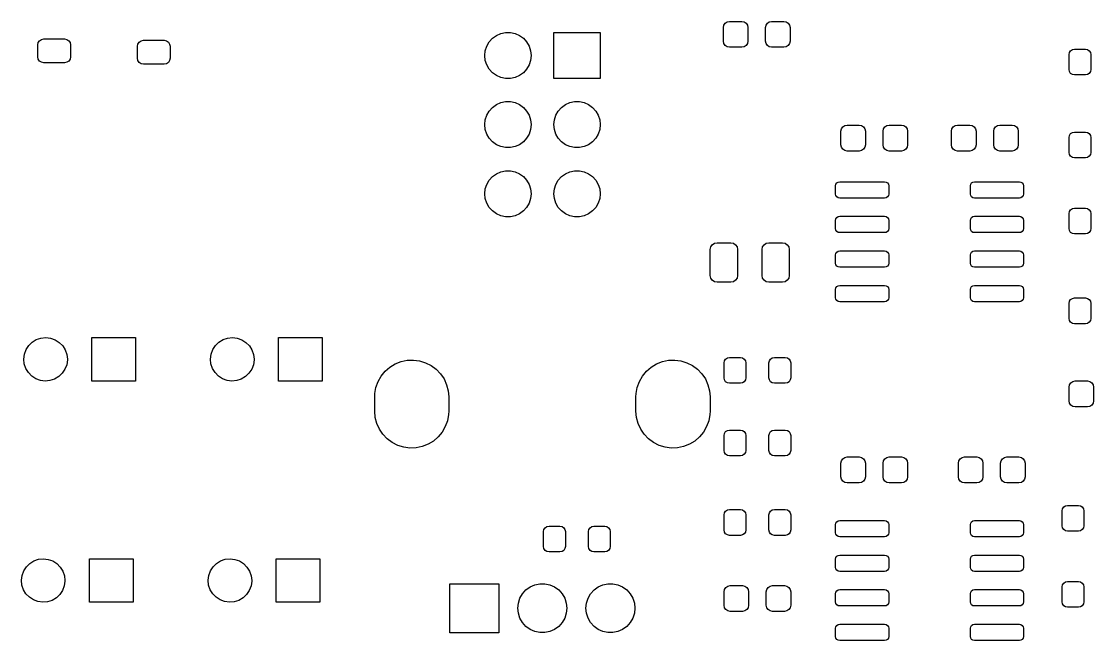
# Model space of a CAD drawing. Extents: x 109 to 191, y -153 to -46.
# Drawn here: x 110.4 to 149.79, y -130.73 to -107.98 of the extents above; entities that cross this region are included whole.
import ezdxf

# ---------------------------------------------------------------- set-up
doc = ezdxf.new("R2010")
doc.units = 0
doc.layers.add('BLACK', color=7, linetype='CONTINUOUS')

msp = doc.modelspace()

# ---------------------------------------------------------------- linework, layer by layer
at = {"layer": 'BLACK', "linetype": 'CONTINUOUS'}
for p, q in [((136.189, -108.208), (136.206, -108.122)), ((136.189, -108.708), (136.189, -108.208)), ((136.206, -108.122), (136.255, -108.049)), ((136.255, -108.049), (136.328, -108)), ((136.328, -108), (136.414, -107.983)), ((136.414, -107.983), (136.864, -107.983)), ((136.864, -107.983), (136.95, -108)), ((136.95, -108), (137.023, -108.049)), ((137.023, -108.049), (137.072, -108.122)), ((137.072, -108.122), (137.089, -108.208)), ((137.089, -108.208), (137.089, -108.708)), ((137.739, -108.208), (137.756, -108.122)), ((137.739, -108.708), (137.739, -108.208)), ((137.756, -108.122), (137.805, -108.049)), ((137.805, -108.049), (137.878, -108)), ((137.878, -108), (137.964, -107.983)), ((137.964, -107.983), (138.414, -107.983)), ((138.414, -107.983), (138.5, -108)), ((138.5, -108), (138.573, -108.049)), ((138.573, -108.049), (138.622, -108.122)), ((138.622, -108.122), (138.639, -108.208)), ((138.639, -108.208), (138.639, -108.708)), ((111.024, -108.761), (111.072, -108.69)), ((111.072, -108.69), (111.143, -108.642)), ((111.143, -108.642), (111.226, -108.626)), ((111.226, -108.626), (111.989, -108.626)), ((111.989, -108.626), (112.073, -108.642)), ((112.073, -108.642), (112.144, -108.69)), ((112.144, -108.69), (112.191, -108.761)), ((114.729, -108.741), (114.8, -108.693)), ((114.8, -108.693), (114.884, -108.677)), ((114.884, -108.677), (115.646, -108.677)), ((115.646, -108.677), (115.73, -108.693)), ((115.73, -108.693), (115.801, -108.741)), ((127.587, -108.735), (127.706, -108.603)), ((127.706, -108.603), (127.85, -108.499)), ((127.85, -108.499), (128.012, -108.427)), ((128.012, -108.427), (128.186, -108.39)), ((128.186, -108.39), (128.364, -108.39)), ((128.364, -108.39), (128.538, -108.427)), ((128.538, -108.427), (128.7, -108.499)), ((128.7, -108.499), (128.844, -108.603)), ((128.844, -108.603), (128.963, -108.735)), ((129.965, -110.085), (129.965, -108.385)), ((129.965, -108.385), (131.665, -108.385)), ((131.665, -108.385), (131.665, -110.085)), ((111.008, -108.845), (111.024, -108.761)), ((111.008, -109.282), (111.008, -108.845)), ((112.191, -108.761), (112.208, -108.845)), ((112.208, -108.845), (112.208, -109.282)), ((114.665, -108.895), (114.682, -108.812)), ((114.665, -109.333), (114.665, -108.895)), ((114.682, -108.812), (114.729, -108.741)), ((115.801, -108.741), (115.849, -108.812)), ((115.849, -108.812), (115.865, -108.895)), ((115.865, -108.895), (115.865, -109.333)), ((127.425, -109.235), (127.444, -109.058)), ((127.444, -109.058), (127.498, -108.889)), ((127.498, -108.889), (127.587, -108.735)), ((128.963, -108.735), (129.052, -108.889)), ((129.052, -108.889), (129.106, -109.058)), ((129.106, -109.058), (129.125, -109.235)), ((136.206, -108.794), (136.189, -108.708)), ((136.255, -108.867), (136.206, -108.794)), ((136.328, -108.916), (136.255, -108.867)), ((136.414, -108.933), (136.328, -108.916)), ((136.864, -108.933), (136.414, -108.933)), ((136.95, -108.916), (136.864, -108.933)), ((137.023, -108.867), (136.95, -108.916)), ((137.072, -108.794), (137.023, -108.867)), ((137.089, -108.708), (137.072, -108.794)), ((137.756, -108.794), (137.739, -108.708)), ((137.805, -108.867), (137.756, -108.794)), ((137.878, -108.916), (137.805, -108.867)), ((137.964, -108.933), (137.878, -108.916)), ((138.414, -108.933), (137.964, -108.933)), ((138.5, -108.916), (138.414, -108.933)), ((138.573, -108.867), (138.5, -108.916)), ((138.622, -108.794), (138.573, -108.867)), ((138.639, -108.708), (138.622, -108.794)), ((148.904, -109.122), (148.948, -109.058)), ((148.948, -109.058), (149.012, -109.014)), ((149.012, -109.014), (149.089, -108.999)), ((149.089, -108.999), (149.489, -108.999)), ((149.489, -108.999), (149.566, -109.014)), ((149.566, -109.014), (149.63, -109.058)), ((149.63, -109.058), (149.674, -109.122)), ((111.024, -109.366), (111.008, -109.282)), ((111.072, -109.437), (111.024, -109.366)), ((111.143, -109.484), (111.072, -109.437)), ((111.226, -109.501), (111.143, -109.484)), ((112.073, -109.484), (111.989, -109.501)), ((112.144, -109.437), (112.073, -109.484)), ((112.191, -109.366), (112.144, -109.437)), ((112.208, -109.282), (112.191, -109.366)), ((114.682, -109.417), (114.665, -109.333)), ((114.729, -109.488), (114.682, -109.417)), ((114.8, -109.535), (114.729, -109.488)), ((115.801, -109.488), (115.73, -109.535)), ((115.849, -109.417), (115.801, -109.488)), ((115.865, -109.333), (115.849, -109.417)), ((127.444, -109.412), (127.425, -109.235)), ((127.498, -109.581), (127.444, -109.412)), ((129.106, -109.412), (129.052, -109.581)), ((129.125, -109.235), (129.106, -109.412)), ((148.889, -109.199), (148.904, -109.122)), ((148.889, -109.749), (148.889, -109.199)), ((149.674, -109.122), (149.689, -109.199)), ((149.689, -109.199), (149.689, -109.749)), ((111.989, -109.501), (111.226, -109.501)), ((114.884, -109.552), (114.8, -109.535)), ((115.646, -109.552), (114.884, -109.552)), ((115.73, -109.535), (115.646, -109.552)), ((127.587, -109.735), (127.498, -109.581)), ((127.706, -109.867), (127.587, -109.735)), ((127.85, -109.971), (127.706, -109.867)), ((128.844, -109.867), (128.7, -109.971)), ((128.963, -109.735), (128.844, -109.867)), ((129.052, -109.581), (128.963, -109.735)), ((148.904, -109.826), (148.889, -109.749)), ((148.948, -109.89), (148.904, -109.826)), ((149.674, -109.826), (149.63, -109.89)), ((149.689, -109.749), (149.674, -109.826)), ((128.012, -110.043), (127.85, -109.971)), ((128.186, -110.08), (128.012, -110.043)), ((128.364, -110.08), (128.186, -110.08)), ((128.538, -110.043), (128.364, -110.08)), ((128.7, -109.971), (128.538, -110.043)), ((131.665, -110.085), (129.965, -110.085)), ((149.012, -109.934), (148.948, -109.89)), ((149.089, -109.949), (149.012, -109.934)), ((149.489, -109.949), (149.089, -109.949)), ((149.566, -109.934), (149.489, -109.949)), ((149.63, -109.89), (149.566, -109.934)), ((127.706, -111.143), (127.85, -111.039)), ((127.85, -111.039), (128.012, -110.967)), ((128.012, -110.967), (128.186, -110.93)), ((128.186, -110.93), (128.364, -110.93)), ((128.364, -110.93), (128.538, -110.967)), ((128.538, -110.967), (128.7, -111.039)), ((128.7, -111.039), (128.844, -111.143)), ((130.246, -111.143), (130.39, -111.039)), ((130.39, -111.039), (130.552, -110.967)), ((130.552, -110.967), (130.726, -110.93)), ((130.726, -110.93), (130.904, -110.93)), ((130.904, -110.93), (131.078, -110.967)), ((131.078, -110.967), (131.24, -111.039)), ((131.24, -111.039), (131.384, -111.143)), ((127.444, -111.598), (127.498, -111.429)), ((127.498, -111.429), (127.587, -111.275)), ((127.587, -111.275), (127.706, -111.143)), ((128.844, -111.143), (128.963, -111.275)), ((128.963, -111.275), (129.052, -111.429)), ((129.052, -111.429), (129.106, -111.598)), ((129.984, -111.598), (130.038, -111.429)), ((130.038, -111.429), (130.127, -111.275)), ((130.127, -111.275), (130.246, -111.143)), ((131.384, -111.143), (131.503, -111.275)), ((131.503, -111.275), (131.592, -111.429)), ((131.592, -111.429), (131.646, -111.598)), ((127.425, -111.775), (127.444, -111.598)), ((127.444, -111.952), (127.425, -111.775)), ((129.106, -111.598), (129.125, -111.775)), ((129.125, -111.775), (129.106, -111.952)), ((129.965, -111.775), (129.984, -111.598)), ((129.984, -111.952), (129.965, -111.775)), ((131.646, -111.598), (131.665, -111.775)), ((131.665, -111.775), (131.646, -111.952)), ((140.573, -111.859), (140.646, -111.81)), ((140.646, -111.81), (140.732, -111.793)), ((140.732, -111.793), (141.182, -111.793)), ((141.182, -111.793), (141.268, -111.81)), ((141.268, -111.81), (141.341, -111.859)), ((142.123, -111.859), (142.196, -111.81)), ((142.196, -111.81), (142.282, -111.793)), ((142.282, -111.793), (142.732, -111.793)), ((142.732, -111.793), (142.818, -111.81)), ((142.818, -111.81), (142.891, -111.859)), ((144.637, -111.859), (144.71, -111.81)), ((144.71, -111.81), (144.796, -111.793)), ((144.796, -111.793), (145.246, -111.793)), ((145.246, -111.793), (145.332, -111.81)), ((145.332, -111.81), (145.405, -111.859)), ((146.187, -111.859), (146.26, -111.81)), ((146.26, -111.81), (146.346, -111.793)), ((146.346, -111.793), (146.796, -111.793)), ((146.796, -111.793), (146.882, -111.81)), ((146.882, -111.81), (146.955, -111.859)), ((127.498, -112.121), (127.444, -111.952)), ((127.587, -112.275), (127.498, -112.121)), ((129.052, -112.121), (128.963, -112.275)), ((129.106, -111.952), (129.052, -112.121)), ((130.038, -112.121), (129.984, -111.952)), ((130.127, -112.275), (130.038, -112.121)), ((131.592, -112.121), (131.503, -112.275)), ((131.646, -111.952), (131.592, -112.121)), ((140.507, -112.018), (140.524, -111.932)), ((140.507, -112.518), (140.507, -112.018)), ((140.524, -111.932), (140.573, -111.859)), ((141.341, -111.859), (141.39, -111.932)), ((141.39, -111.932), (141.407, -112.018)), ((141.407, -112.018), (141.407, -112.518)), ((142.057, -112.018), (142.074, -111.932)), ((142.057, -112.518), (142.057, -112.018)), ((142.074, -111.932), (142.123, -111.859)), ((142.891, -111.859), (142.94, -111.932)), ((142.94, -111.932), (142.957, -112.018)), ((142.957, -112.018), (142.957, -112.518)), ((144.571, -112.018), (144.588, -111.932)), ((144.571, -112.518), (144.571, -112.018)), ((144.588, -111.932), (144.637, -111.859)), ((145.405, -111.859), (145.454, -111.932)), ((145.454, -111.932), (145.471, -112.018)), ((145.471, -112.018), (145.471, -112.518)), ((146.121, -112.018), (146.138, -111.932)), ((146.121, -112.518), (146.121, -112.018)), ((146.138, -111.932), (146.187, -111.859)), ((146.955, -111.859), (147.004, -111.932)), ((147.004, -111.932), (147.021, -112.018)), ((147.021, -112.018), (147.021, -112.518)), ((148.889, -112.247), (148.904, -112.17)), ((148.889, -112.797), (148.889, -112.247)), ((148.904, -112.17), (148.948, -112.106)), ((148.948, -112.106), (149.012, -112.062)), ((149.012, -112.062), (149.089, -112.047)), ((149.089, -112.047), (149.489, -112.047)), ((149.489, -112.047), (149.566, -112.062)), ((149.566, -112.062), (149.63, -112.106)), ((149.63, -112.106), (149.674, -112.17)), ((149.674, -112.17), (149.689, -112.247)), ((149.689, -112.247), (149.689, -112.797)), ((127.706, -112.407), (127.587, -112.275)), ((127.85, -112.511), (127.706, -112.407)), ((128.012, -112.583), (127.85, -112.511)), ((128.186, -112.62), (128.012, -112.583)), ((128.364, -112.62), (128.186, -112.62)), ((128.538, -112.583), (128.364, -112.62)), ((128.7, -112.511), (128.538, -112.583)), ((128.844, -112.407), (128.7, -112.511)), ((128.963, -112.275), (128.844, -112.407)), ((130.246, -112.407), (130.127, -112.275)), ((130.39, -112.511), (130.246, -112.407)), ((130.552, -112.583), (130.39, -112.511)), ((130.726, -112.62), (130.552, -112.583)), ((130.904, -112.62), (130.726, -112.62)), ((131.078, -112.583), (130.904, -112.62)), ((131.24, -112.511), (131.078, -112.583)), ((131.384, -112.407), (131.24, -112.511)), ((131.503, -112.275), (131.384, -112.407)), ((140.524, -112.604), (140.507, -112.518)), ((140.573, -112.677), (140.524, -112.604)), ((141.39, -112.604), (141.341, -112.677)), ((141.407, -112.518), (141.39, -112.604)), ((142.074, -112.604), (142.057, -112.518)), ((142.123, -112.677), (142.074, -112.604)), ((142.94, -112.604), (142.891, -112.677)), ((142.957, -112.518), (142.94, -112.604)), ((144.588, -112.604), (144.571, -112.518)), ((144.637, -112.677), (144.588, -112.604)), ((145.454, -112.604), (145.405, -112.677)), ((145.471, -112.518), (145.454, -112.604)), ((146.138, -112.604), (146.121, -112.518)), ((146.187, -112.677), (146.138, -112.604)), ((147.004, -112.604), (146.955, -112.677)), ((147.021, -112.518), (147.004, -112.604)), ((140.646, -112.726), (140.573, -112.677)), ((140.732, -112.743), (140.646, -112.726)), ((141.182, -112.743), (140.732, -112.743)), ((141.268, -112.726), (141.182, -112.743)), ((141.341, -112.677), (141.268, -112.726)), ((142.196, -112.726), (142.123, -112.677)), ((142.282, -112.743), (142.196, -112.726)), ((142.732, -112.743), (142.282, -112.743)), ((142.818, -112.726), (142.732, -112.743)), ((142.891, -112.677), (142.818, -112.726)), ((144.71, -112.726), (144.637, -112.677)), ((144.796, -112.743), (144.71, -112.726)), ((145.246, -112.743), (144.796, -112.743)), ((145.332, -112.726), (145.246, -112.743)), ((145.405, -112.677), (145.332, -112.726)), ((146.26, -112.726), (146.187, -112.677)), ((146.346, -112.743), (146.26, -112.726)), ((146.796, -112.743), (146.346, -112.743)), ((146.882, -112.726), (146.796, -112.743)), ((146.955, -112.677), (146.882, -112.726)), ((148.904, -112.874), (148.889, -112.797)), ((148.948, -112.938), (148.904, -112.874)), ((149.012, -112.982), (148.948, -112.938)), ((149.089, -112.997), (149.012, -112.982)), ((149.489, -112.997), (149.089, -112.997)), ((149.566, -112.982), (149.489, -112.997)), ((149.63, -112.938), (149.566, -112.982)), ((149.674, -112.874), (149.63, -112.938)), ((149.689, -112.797), (149.674, -112.874)), ((127.498, -113.969), (127.587, -113.815)), ((127.587, -113.815), (127.706, -113.683)), ((127.706, -113.683), (127.85, -113.579)), ((127.85, -113.579), (128.012, -113.507)), ((128.012, -113.507), (128.186, -113.47)), ((128.186, -113.47), (128.364, -113.47)), ((128.364, -113.47), (128.538, -113.507)), ((128.538, -113.507), (128.7, -113.579)), ((128.7, -113.579), (128.844, -113.683)), ((128.844, -113.683), (128.963, -113.815)), ((128.963, -113.815), (129.052, -113.969)), ((130.038, -113.969), (130.127, -113.815)), ((130.127, -113.815), (130.246, -113.683)), ((130.246, -113.683), (130.39, -113.579)), ((130.39, -113.579), (130.552, -113.507)), ((130.552, -113.507), (130.726, -113.47)), ((130.726, -113.47), (130.904, -113.47)), ((130.904, -113.47), (131.078, -113.507)), ((131.078, -113.507), (131.24, -113.579)), ((131.24, -113.579), (131.384, -113.683)), ((131.384, -113.683), (131.503, -113.815)), ((131.503, -113.815), (131.592, -113.969)), ((127.425, -114.315), (127.444, -114.138)), ((127.444, -114.138), (127.498, -113.969)), ((129.052, -113.969), (129.106, -114.138)), ((129.106, -114.138), (129.125, -114.315)), ((129.965, -114.315), (129.984, -114.138)), ((129.984, -114.138), (130.038, -113.969)), ((131.592, -113.969), (131.646, -114.138)), ((131.646, -114.138), (131.665, -114.315)), ((140.314, -114.023), (140.325, -113.966)), ((140.314, -114.323), (140.314, -114.023)), ((140.325, -113.966), (140.358, -113.917)), ((140.358, -113.917), (140.407, -113.884)), ((140.407, -113.884), (140.464, -113.873)), ((140.464, -113.873), (142.114, -113.873)), ((142.114, -113.873), (142.171, -113.884)), ((142.171, -113.884), (142.22, -113.917)), ((142.22, -113.917), (142.253, -113.966)), ((142.253, -113.966), (142.264, -114.023)), ((142.264, -114.023), (142.264, -114.323)), ((145.264, -114.023), (145.275, -113.966)), ((145.264, -114.323), (145.264, -114.023)), ((145.275, -113.966), (145.308, -113.917)), ((145.308, -113.917), (145.357, -113.884)), ((145.357, -113.884), (145.414, -113.873)), ((145.414, -113.873), (147.064, -113.873)), ((147.064, -113.873), (147.121, -113.884)), ((147.121, -113.884), (147.17, -113.917)), ((147.17, -113.917), (147.203, -113.966)), ((147.203, -113.966), (147.214, -114.023)), ((147.214, -114.023), (147.214, -114.323)), ((127.444, -114.492), (127.425, -114.315)), ((127.498, -114.661), (127.444, -114.492)), ((129.106, -114.492), (129.052, -114.661)), ((129.125, -114.315), (129.106, -114.492)), ((129.984, -114.492), (129.965, -114.315)), ((130.038, -114.661), (129.984, -114.492)), ((131.646, -114.492), (131.592, -114.661)), ((131.665, -114.315), (131.646, -114.492)), ((140.325, -114.38), (140.314, -114.323)), ((140.358, -114.429), (140.325, -114.38)), ((140.407, -114.462), (140.358, -114.429)), ((140.464, -114.473), (140.407, -114.462)), ((142.114, -114.473), (140.464, -114.473)), ((142.171, -114.462), (142.114, -114.473)), ((142.22, -114.429), (142.171, -114.462)), ((142.253, -114.38), (142.22, -114.429)), ((142.264, -114.323), (142.253, -114.38)), ((145.275, -114.38), (145.264, -114.323)), ((145.308, -114.429), (145.275, -114.38)), ((145.357, -114.462), (145.308, -114.429)), ((145.414, -114.473), (145.357, -114.462)), ((147.064, -114.473), (145.414, -114.473)), ((147.121, -114.462), (147.064, -114.473)), ((147.17, -114.429), (147.121, -114.462)), ((147.203, -114.38), (147.17, -114.429)), ((147.214, -114.323), (147.203, -114.38)), ((127.587, -114.815), (127.498, -114.661)), ((127.706, -114.947), (127.587, -114.815)), ((127.85, -115.051), (127.706, -114.947)), ((128.844, -114.947), (128.7, -115.051)), ((128.963, -114.815), (128.844, -114.947)), ((129.052, -114.661), (128.963, -114.815)), ((130.127, -114.815), (130.038, -114.661)), ((130.246, -114.947), (130.127, -114.815)), ((130.39, -115.051), (130.246, -114.947)), ((131.384, -114.947), (131.24, -115.051)), ((131.503, -114.815), (131.384, -114.947)), ((131.592, -114.661), (131.503, -114.815)), ((148.889, -115.041), (148.904, -114.964)), ((148.904, -114.964), (148.948, -114.9)), ((148.948, -114.9), (149.012, -114.856)), ((149.012, -114.856), (149.089, -114.841)), ((149.089, -114.841), (149.489, -114.841)), ((149.489, -114.841), (149.566, -114.856)), ((149.566, -114.856), (149.63, -114.9)), ((149.63, -114.9), (149.674, -114.964)), ((149.674, -114.964), (149.689, -115.041)), ((128.012, -115.123), (127.85, -115.051)), ((128.186, -115.16), (128.012, -115.123)), ((128.364, -115.16), (128.186, -115.16)), ((128.538, -115.123), (128.364, -115.16)), ((128.7, -115.051), (128.538, -115.123)), ((130.552, -115.123), (130.39, -115.051)), ((130.726, -115.16), (130.552, -115.123)), ((130.904, -115.16), (130.726, -115.16)), ((131.078, -115.123), (130.904, -115.16)), ((131.24, -115.051), (131.078, -115.123)), ((140.314, -115.293), (140.325, -115.236)), ((140.314, -115.593), (140.314, -115.293)), ((140.325, -115.236), (140.358, -115.187)), ((140.358, -115.187), (140.407, -115.154)), ((140.407, -115.154), (140.464, -115.143)), ((140.464, -115.143), (142.114, -115.143)), ((142.114, -115.143), (142.171, -115.154)), ((142.171, -115.154), (142.22, -115.187)), ((142.22, -115.187), (142.253, -115.236)), ((142.253, -115.236), (142.264, -115.293)), ((142.264, -115.293), (142.264, -115.593)), ((145.264, -115.293), (145.275, -115.236)), ((145.264, -115.593), (145.264, -115.293)), ((145.275, -115.236), (145.308, -115.187)), ((145.308, -115.187), (145.357, -115.154)), ((145.357, -115.154), (145.414, -115.143)), ((145.414, -115.143), (147.064, -115.143)), ((147.064, -115.143), (147.121, -115.154)), ((147.121, -115.154), (147.17, -115.187)), ((147.17, -115.187), (147.203, -115.236)), ((147.203, -115.236), (147.214, -115.293)), ((147.214, -115.293), (147.214, -115.593)), ((148.889, -115.591), (148.889, -115.041)), ((149.689, -115.041), (149.689, -115.591)), ((140.325, -115.65), (140.314, -115.593)), ((140.358, -115.699), (140.325, -115.65)), ((140.407, -115.732), (140.358, -115.699)), ((140.464, -115.743), (140.407, -115.732)), ((142.114, -115.743), (140.464, -115.743)), ((142.171, -115.732), (142.114, -115.743)), ((142.22, -115.699), (142.171, -115.732)), ((142.253, -115.65), (142.22, -115.699)), ((142.264, -115.593), (142.253, -115.65)), ((145.275, -115.65), (145.264, -115.593)), ((145.308, -115.699), (145.275, -115.65)), ((145.357, -115.732), (145.308, -115.699)), ((145.414, -115.743), (145.357, -115.732)), ((147.064, -115.743), (145.414, -115.743)), ((147.121, -115.732), (147.064, -115.743)), ((147.17, -115.699), (147.121, -115.732)), ((147.203, -115.65), (147.17, -115.699)), ((147.214, -115.593), (147.203, -115.65)), ((148.904, -115.668), (148.889, -115.591)), ((148.948, -115.732), (148.904, -115.668)), ((149.012, -115.776), (148.948, -115.732)), ((149.089, -115.791), (149.012, -115.776)), ((149.489, -115.791), (149.089, -115.791)), ((149.566, -115.776), (149.489, -115.791)), ((149.63, -115.732), (149.566, -115.776)), ((149.674, -115.668), (149.63, -115.732)), ((149.689, -115.591), (149.674, -115.668)), ((135.783, -116.188), (135.864, -116.134)), ((135.864, -116.134), (135.96, -116.115)), ((135.96, -116.115), (136.46, -116.115)), ((136.46, -116.115), (136.556, -116.134)), ((136.556, -116.134), (136.637, -116.188)), ((137.683, -116.188), (137.764, -116.134)), ((137.764, -116.134), (137.86, -116.115)), ((137.86, -116.115), (138.36, -116.115)), ((138.36, -116.115), (138.456, -116.134)), ((138.456, -116.134), (138.537, -116.188)), ((135.71, -116.365), (135.729, -116.269)), ((135.71, -117.315), (135.71, -116.365)), ((135.729, -116.269), (135.783, -116.188)), ((136.637, -116.188), (136.691, -116.269)), ((136.691, -116.269), (136.71, -116.365)), ((136.71, -116.365), (136.71, -117.315)), ((137.61, -116.365), (137.629, -116.269)), ((137.61, -117.315), (137.61, -116.365)), ((137.629, -116.269), (137.683, -116.188)), ((138.537, -116.188), (138.591, -116.269)), ((138.591, -116.269), (138.61, -116.365)), ((138.61, -116.365), (138.61, -117.315)), ((140.314, -116.563), (140.325, -116.506)), ((140.314, -116.863), (140.314, -116.563)), ((140.325, -116.506), (140.358, -116.457)), ((140.358, -116.457), (140.407, -116.424)), ((140.407, -116.424), (140.464, -116.413)), ((140.464, -116.413), (142.114, -116.413)), ((142.114, -116.413), (142.171, -116.424)), ((142.171, -116.424), (142.22, -116.457)), ((142.22, -116.457), (142.253, -116.506)), ((142.253, -116.506), (142.264, -116.563)), ((142.264, -116.563), (142.264, -116.863)), ((145.264, -116.563), (145.275, -116.506)), ((145.264, -116.863), (145.264, -116.563)), ((145.275, -116.506), (145.308, -116.457)), ((145.308, -116.457), (145.357, -116.424)), ((145.357, -116.424), (145.414, -116.413)), ((145.414, -116.413), (147.064, -116.413)), ((147.064, -116.413), (147.121, -116.424)), ((147.121, -116.424), (147.17, -116.457)), ((147.17, -116.457), (147.203, -116.506)), ((147.203, -116.506), (147.214, -116.563)), ((147.214, -116.563), (147.214, -116.863)), ((140.325, -116.92), (140.314, -116.863)), ((140.358, -116.969), (140.325, -116.92)), ((140.407, -117.002), (140.358, -116.969)), ((142.22, -116.969), (142.171, -117.002)), ((142.253, -116.92), (142.22, -116.969)), ((142.264, -116.863), (142.253, -116.92)), ((145.275, -116.92), (145.264, -116.863)), ((145.308, -116.969), (145.275, -116.92)), ((145.357, -117.002), (145.308, -116.969)), ((147.17, -116.969), (147.121, -117.002)), ((147.203, -116.92), (147.17, -116.969)), ((147.214, -116.863), (147.203, -116.92)), ((135.729, -117.411), (135.71, -117.315)), ((136.71, -117.315), (136.691, -117.411)), ((137.629, -117.411), (137.61, -117.315)), ((138.61, -117.315), (138.591, -117.411)), ((140.464, -117.013), (140.407, -117.002)), ((142.114, -117.013), (140.464, -117.013)), ((142.171, -117.002), (142.114, -117.013)), ((145.414, -117.013), (145.357, -117.002)), ((147.064, -117.013), (145.414, -117.013)), ((147.121, -117.002), (147.064, -117.013)), ((135.783, -117.492), (135.729, -117.411)), ((135.864, -117.546), (135.783, -117.492)), ((135.96, -117.565), (135.864, -117.546)), ((136.46, -117.565), (135.96, -117.565)), ((136.556, -117.546), (136.46, -117.565)), ((136.637, -117.492), (136.556, -117.546)), ((136.691, -117.411), (136.637, -117.492)), ((137.683, -117.492), (137.629, -117.411)), ((137.764, -117.546), (137.683, -117.492)), ((137.86, -117.565), (137.764, -117.546)), ((138.36, -117.565), (137.86, -117.565)), ((138.456, -117.546), (138.36, -117.565)), ((138.537, -117.492), (138.456, -117.546)), ((138.591, -117.411), (138.537, -117.492)), ((140.325, -117.776), (140.358, -117.727)), ((140.358, -117.727), (140.407, -117.694)), ((140.407, -117.694), (140.464, -117.683)), ((140.464, -117.683), (142.114, -117.683)), ((142.114, -117.683), (142.171, -117.694)), ((142.171, -117.694), (142.22, -117.727)), ((142.22, -117.727), (142.253, -117.776)), ((145.275, -117.776), (145.308, -117.727)), ((145.308, -117.727), (145.357, -117.694)), ((145.357, -117.694), (145.414, -117.683)), ((145.414, -117.683), (147.064, -117.683)), ((147.064, -117.683), (147.121, -117.694)), ((147.121, -117.694), (147.17, -117.727)), ((147.17, -117.727), (147.203, -117.776)), ((140.314, -117.833), (140.325, -117.776)), ((140.314, -118.133), (140.314, -117.833)), ((140.325, -118.19), (140.314, -118.133)), ((142.253, -117.776), (142.264, -117.833)), ((142.264, -118.133), (142.253, -118.19)), ((142.264, -117.833), (142.264, -118.133)), ((145.264, -117.833), (145.275, -117.776)), ((145.264, -118.133), (145.264, -117.833)), ((145.275, -118.19), (145.264, -118.133)), ((147.203, -117.776), (147.214, -117.833)), ((147.214, -118.133), (147.203, -118.19)), ((147.214, -117.833), (147.214, -118.133)), ((149.012, -118.158), (149.089, -118.143)), ((149.089, -118.143), (149.489, -118.143)), ((149.489, -118.143), (149.566, -118.158)), ((140.358, -118.239), (140.325, -118.19)), ((140.407, -118.272), (140.358, -118.239)), ((140.464, -118.283), (140.407, -118.272)), ((142.114, -118.283), (140.464, -118.283)), ((142.171, -118.272), (142.114, -118.283)), ((142.22, -118.239), (142.171, -118.272)), ((142.253, -118.19), (142.22, -118.239)), ((145.308, -118.239), (145.275, -118.19)), ((145.357, -118.272), (145.308, -118.239)), ((145.414, -118.283), (145.357, -118.272)), ((147.064, -118.283), (145.414, -118.283)), ((147.121, -118.272), (147.064, -118.283)), ((147.17, -118.239), (147.121, -118.272)), ((147.203, -118.19), (147.17, -118.239)), ((148.889, -118.343), (148.904, -118.266)), ((148.889, -118.893), (148.889, -118.343)), ((148.904, -118.266), (148.948, -118.202)), ((148.948, -118.202), (149.012, -118.158)), ((149.566, -118.158), (149.63, -118.202)), ((149.63, -118.202), (149.674, -118.266)), ((149.674, -118.266), (149.689, -118.343)), ((149.689, -118.343), (149.689, -118.893)), ((148.904, -118.97), (148.889, -118.893)), ((149.689, -118.893), (149.674, -118.97)), ((148.948, -119.034), (148.904, -118.97)), ((149.012, -119.078), (148.948, -119.034)), ((149.089, -119.093), (149.012, -119.078)), ((149.489, -119.093), (149.089, -119.093)), ((149.566, -119.078), (149.489, -119.093)), ((149.63, -119.034), (149.566, -119.078)), ((149.674, -118.97), (149.63, -119.034)), ((110.799, -119.766), (110.951, -119.672)), ((110.951, -119.672), (111.12, -119.615)), ((111.12, -119.615), (111.298, -119.596)), ((111.298, -119.596), (111.475, -119.617)), ((111.475, -119.617), (111.643, -119.677)), ((111.643, -119.677), (111.793, -119.773)), ((112.992, -121.196), (112.992, -119.596)), ((112.992, -119.596), (114.592, -119.596)), ((114.592, -119.596), (114.592, -121.196)), ((117.657, -119.766), (117.809, -119.672)), ((117.809, -119.672), (117.978, -119.615)), ((117.978, -119.615), (118.156, -119.596)), ((118.156, -119.596), (118.333, -119.617)), ((118.333, -119.617), (118.501, -119.677)), ((118.501, -119.677), (118.651, -119.773)), ((119.85, -121.196), (119.85, -119.596)), ((119.85, -119.596), (121.45, -119.596)), ((121.45, -119.596), (121.45, -121.196)), ((110.514, -120.208), (110.575, -120.04)), ((110.575, -120.04), (110.672, -119.89)), ((110.672, -119.89), (110.799, -119.766)), ((111.793, -119.773), (111.919, -119.899)), ((111.919, -119.899), (112.013, -120.05)), ((112.013, -120.05), (112.072, -120.219)), ((117.372, -120.208), (117.433, -120.04)), ((117.433, -120.04), (117.53, -119.89)), ((117.53, -119.89), (117.657, -119.766)), ((118.651, -119.773), (118.777, -119.899)), ((118.777, -119.899), (118.871, -120.05)), ((118.871, -120.05), (118.93, -120.219)), ((110.492, -120.385), (110.514, -120.208)), ((110.509, -120.562), (110.492, -120.385)), ((112.092, -120.418), (112.067, -120.595)), ((112.072, -120.219), (112.092, -120.396)), ((112.092, -120.396), (112.092, -120.418)), ((117.35, -120.385), (117.372, -120.208)), ((117.367, -120.562), (117.35, -120.385)), ((118.95, -120.418), (118.925, -120.595)), ((118.93, -120.219), (118.95, -120.396)), ((118.95, -120.396), (118.95, -120.418)), ((124.135, -120.562), (124.349, -120.477)), ((124.349, -120.477), (124.574, -120.43)), ((124.574, -120.43), (124.804, -120.422)), ((124.804, -120.422), (125.032, -120.452)), ((125.032, -120.452), (125.252, -120.52)), ((133.735, -120.562), (133.949, -120.477)), ((133.949, -120.477), (134.174, -120.43)), ((134.174, -120.43), (134.404, -120.422)), ((134.404, -120.422), (134.632, -120.452)), ((134.632, -120.452), (134.852, -120.52)), ((136.214, -120.527), (136.23, -120.451)), ((136.23, -120.451), (136.273, -120.386)), ((136.273, -120.386), (136.338, -120.343)), ((136.338, -120.343), (136.414, -120.327)), ((136.414, -120.327), (136.814, -120.327)), ((136.814, -120.327), (136.891, -120.343)), ((136.891, -120.343), (136.956, -120.386)), ((136.956, -120.386), (136.999, -120.451)), ((136.999, -120.451), (137.014, -120.527)), ((137.864, -120.527), (137.88, -120.451)), ((137.88, -120.451), (137.923, -120.386)), ((137.923, -120.386), (137.988, -120.343)), ((137.988, -120.343), (138.064, -120.327)), ((138.064, -120.327), (138.464, -120.327)), ((138.464, -120.327), (138.541, -120.343)), ((138.541, -120.343), (138.606, -120.386)), ((138.606, -120.386), (138.649, -120.451)), ((138.649, -120.451), (138.664, -120.527)), ((110.566, -120.732), (110.509, -120.562)), ((110.658, -120.884), (110.566, -120.732)), ((110.782, -121.012), (110.658, -120.884)), ((111.905, -120.91), (111.776, -121.033)), ((112.004, -120.762), (111.905, -120.91)), ((112.067, -120.595), (112.004, -120.762)), ((117.424, -120.732), (117.367, -120.562)), ((117.516, -120.884), (117.424, -120.732)), ((117.64, -121.012), (117.516, -120.884)), ((118.763, -120.91), (118.634, -121.033)), ((118.862, -120.762), (118.763, -120.91)), ((118.925, -120.595), (118.862, -120.762)), ((123.619, -121.01), (123.765, -120.832)), ((123.765, -120.832), (123.939, -120.681)), ((123.939, -120.681), (124.135, -120.562)), ((125.252, -120.52), (125.457, -120.624)), ((125.457, -120.624), (125.641, -120.761)), ((125.641, -120.761), (125.8, -120.928)), ((133.219, -121.01), (133.365, -120.832)), ((133.365, -120.832), (133.539, -120.681)), ((133.539, -120.681), (133.735, -120.562)), ((134.852, -120.52), (135.057, -120.624)), ((135.057, -120.624), (135.241, -120.761)), ((135.241, -120.761), (135.4, -120.928)), ((136.214, -121.077), (136.214, -120.527)), ((137.014, -120.527), (137.014, -121.077)), ((137.864, -121.077), (137.864, -120.527)), ((138.664, -120.527), (138.664, -121.077)), ((110.931, -121.11), (110.782, -121.012)), ((111.098, -121.172), (110.931, -121.11)), ((111.275, -121.196), (111.098, -121.172)), ((111.453, -121.18), (111.275, -121.196)), ((111.622, -121.125), (111.453, -121.18)), ((111.776, -121.033), (111.622, -121.125)), ((114.592, -121.196), (112.992, -121.196)), ((117.789, -121.11), (117.64, -121.012)), ((117.956, -121.172), (117.789, -121.11)), ((118.133, -121.196), (117.956, -121.172)), ((118.311, -121.18), (118.133, -121.196)), ((118.48, -121.125), (118.311, -121.18)), ((118.634, -121.033), (118.48, -121.125)), ((121.45, -121.196), (119.85, -121.196)), ((123.427, -121.426), (123.505, -121.21)), ((123.505, -121.21), (123.619, -121.01)), ((125.8, -120.928), (125.928, -121.119)), ((125.928, -121.119), (126.023, -121.328)), ((133.027, -121.426), (133.105, -121.21)), ((133.105, -121.21), (133.219, -121.01)), ((135.4, -120.928), (135.528, -121.119)), ((135.528, -121.119), (135.623, -121.328)), ((136.23, -121.154), (136.214, -121.077)), ((136.273, -121.219), (136.23, -121.154)), ((136.338, -121.262), (136.273, -121.219)), ((136.414, -121.277), (136.338, -121.262)), ((136.814, -121.277), (136.414, -121.277)), ((136.891, -121.262), (136.814, -121.277)), ((136.956, -121.219), (136.891, -121.262)), ((136.999, -121.154), (136.956, -121.219)), ((137.014, -121.077), (136.999, -121.154)), ((137.88, -121.154), (137.864, -121.077)), ((137.923, -121.219), (137.88, -121.154)), ((137.988, -121.262), (137.923, -121.219)), ((138.064, -121.277), (137.988, -121.262)), ((138.464, -121.277), (138.064, -121.277)), ((138.541, -121.262), (138.464, -121.277)), ((138.606, -121.219), (138.541, -121.262)), ((138.649, -121.154), (138.606, -121.219)), ((138.664, -121.077), (138.649, -121.154)), ((148.906, -121.33), (148.955, -121.257)), ((148.955, -121.257), (149.028, -121.208)), ((149.028, -121.208), (149.114, -121.191)), ((149.114, -121.191), (149.564, -121.191)), ((149.564, -121.191), (149.65, -121.208)), ((149.65, -121.208), (149.723, -121.257)), ((149.723, -121.257), (149.772, -121.33)), ((123.38, -121.78), (123.386, -121.652)), ((123.386, -121.652), (123.427, -121.426)), ((126.023, -121.328), (126.081, -121.551)), ((126.081, -121.551), (126.1, -121.78)), ((132.98, -121.78), (132.986, -121.652)), ((132.986, -121.652), (133.027, -121.426)), ((135.623, -121.328), (135.681, -121.551)), ((135.681, -121.551), (135.7, -121.78)), ((148.889, -121.416), (148.906, -121.33)), ((148.889, -121.916), (148.889, -121.416)), ((149.772, -121.33), (149.789, -121.416)), ((149.789, -121.416), (149.789, -121.916)), ((123.38, -122.3), (123.38, -121.78)), ((126.1, -121.78), (126.1, -122.3)), ((132.98, -122.3), (132.98, -121.78)), ((135.7, -121.78), (135.7, -122.3)), ((148.906, -122.002), (148.889, -121.916)), ((148.955, -122.075), (148.906, -122.002)), ((149.028, -122.124), (148.955, -122.075)), ((149.723, -122.075), (149.65, -122.124)), ((149.772, -122.002), (149.723, -122.075)), ((149.789, -121.916), (149.772, -122.002)), ((123.399, -122.529), (123.38, -122.3)), ((126.094, -122.428), (126.053, -122.654)), ((126.1, -122.3), (126.094, -122.428)), ((132.999, -122.529), (132.98, -122.3)), ((135.694, -122.428), (135.653, -122.654)), ((135.7, -122.3), (135.694, -122.428)), ((149.114, -122.141), (149.028, -122.124)), ((149.564, -122.141), (149.114, -122.141)), ((149.65, -122.124), (149.564, -122.141)), ((123.457, -122.752), (123.399, -122.529)), ((123.552, -122.961), (123.457, -122.752)), ((125.975, -122.87), (125.861, -123.07)), ((126.053, -122.654), (125.975, -122.87)), ((133.057, -122.752), (132.999, -122.529)), ((133.152, -122.961), (133.057, -122.752)), ((135.575, -122.87), (135.461, -123.07)), ((135.653, -122.654), (135.575, -122.87)), ((123.68, -123.152), (123.552, -122.961)), ((123.839, -123.319), (123.68, -123.152)), ((125.715, -123.248), (125.541, -123.399)), ((125.861, -123.07), (125.715, -123.248)), ((133.28, -123.152), (133.152, -122.961)), ((133.439, -123.319), (133.28, -123.152)), ((135.315, -123.248), (135.141, -123.399)), ((135.461, -123.07), (135.315, -123.248)), ((136.214, -123.194), (136.23, -123.118)), ((136.214, -123.744), (136.214, -123.194)), ((136.23, -123.118), (136.273, -123.053)), ((136.273, -123.053), (136.338, -123.01)), ((136.338, -123.01), (136.414, -122.994)), ((136.414, -122.994), (136.814, -122.994)), ((136.814, -122.994), (136.891, -123.01)), ((136.891, -123.01), (136.956, -123.053)), ((136.956, -123.053), (136.999, -123.118)), ((136.999, -123.118), (137.014, -123.194)), ((137.014, -123.194), (137.014, -123.744)), ((137.864, -123.194), (137.88, -123.118)), ((137.864, -123.744), (137.864, -123.194)), ((137.88, -123.118), (137.923, -123.053)), ((137.923, -123.053), (137.988, -123.01)), ((137.988, -123.01), (138.064, -122.994)), ((138.064, -122.994), (138.464, -122.994)), ((138.464, -122.994), (138.541, -123.01)), ((138.541, -123.01), (138.606, -123.053)), ((138.606, -123.053), (138.649, -123.118)), ((138.649, -123.118), (138.664, -123.194)), ((138.664, -123.194), (138.664, -123.744)), ((124.023, -123.456), (123.839, -123.319)), ((124.228, -123.56), (124.023, -123.456)), ((124.448, -123.628), (124.228, -123.56)), ((124.676, -123.658), (124.448, -123.628)), ((124.906, -123.65), (124.676, -123.658)), ((125.131, -123.603), (124.906, -123.65)), ((125.345, -123.518), (125.131, -123.603)), ((125.541, -123.399), (125.345, -123.518)), ((133.623, -123.456), (133.439, -123.319)), ((133.828, -123.56), (133.623, -123.456)), ((134.048, -123.628), (133.828, -123.56)), ((134.276, -123.658), (134.048, -123.628)), ((134.506, -123.65), (134.276, -123.658)), ((134.731, -123.603), (134.506, -123.65)), ((134.945, -123.518), (134.731, -123.603)), ((135.141, -123.399), (134.945, -123.518)), ((136.23, -123.821), (136.214, -123.744)), ((136.273, -123.886), (136.23, -123.821)), ((136.338, -123.929), (136.273, -123.886)), ((136.414, -123.944), (136.338, -123.929)), ((136.814, -123.944), (136.414, -123.944)), ((136.891, -123.929), (136.814, -123.944)), ((136.956, -123.886), (136.891, -123.929)), ((136.999, -123.821), (136.956, -123.886)), ((137.014, -123.744), (136.999, -123.821)), ((137.88, -123.821), (137.864, -123.744)), ((137.923, -123.886), (137.88, -123.821)), ((137.988, -123.929), (137.923, -123.886)), ((138.064, -123.944), (137.988, -123.929)), ((138.464, -123.944), (138.064, -123.944)), ((138.541, -123.929), (138.464, -123.944)), ((138.606, -123.886), (138.541, -123.929)), ((138.649, -123.821), (138.606, -123.886)), ((138.664, -123.744), (138.649, -123.821)), ((140.524, -124.124), (140.573, -124.051)), ((140.573, -124.051), (140.646, -124.002)), ((140.646, -124.002), (140.732, -123.985)), ((140.732, -123.985), (141.182, -123.985)), ((141.182, -123.985), (141.268, -124.002)), ((141.268, -124.002), (141.341, -124.051)), ((141.341, -124.051), (141.39, -124.124)), ((142.074, -124.124), (142.123, -124.051)), ((142.123, -124.051), (142.196, -124.002)), ((142.196, -124.002), (142.282, -123.985)), ((142.282, -123.985), (142.732, -123.985)), ((142.732, -123.985), (142.818, -124.002)), ((142.818, -124.002), (142.891, -124.051)), ((142.891, -124.051), (142.94, -124.124)), ((144.842, -124.124), (144.891, -124.051)), ((144.891, -124.051), (144.964, -124.002)), ((144.964, -124.002), (145.05, -123.985)), ((145.05, -123.985), (145.5, -123.985)), ((145.5, -123.985), (145.586, -124.002)), ((145.586, -124.002), (145.659, -124.051)), ((145.659, -124.051), (145.708, -124.124)), ((146.392, -124.124), (146.441, -124.051)), ((146.441, -124.051), (146.514, -124.002)), ((146.514, -124.002), (146.6, -123.985)), ((146.6, -123.985), (147.05, -123.985)), ((147.05, -123.985), (147.136, -124.002)), ((147.136, -124.002), (147.209, -124.051)), ((147.209, -124.051), (147.258, -124.124)), ((140.507, -124.21), (140.524, -124.124)), ((140.507, -124.71), (140.507, -124.21)), ((141.39, -124.124), (141.407, -124.21)), ((141.407, -124.21), (141.407, -124.71)), ((142.057, -124.21), (142.074, -124.124)), ((142.057, -124.71), (142.057, -124.21)), ((142.94, -124.124), (142.957, -124.21)), ((142.957, -124.21), (142.957, -124.71)), ((144.825, -124.21), (144.842, -124.124)), ((144.825, -124.71), (144.825, -124.21)), ((145.708, -124.124), (145.725, -124.21)), ((145.725, -124.21), (145.725, -124.71)), ((146.375, -124.21), (146.392, -124.124)), ((146.375, -124.71), (146.375, -124.21)), ((147.258, -124.124), (147.275, -124.21)), ((147.275, -124.21), (147.275, -124.71)), ((140.524, -124.796), (140.507, -124.71)), ((140.573, -124.869), (140.524, -124.796)), ((141.39, -124.796), (141.341, -124.869)), ((141.407, -124.71), (141.39, -124.796)), ((142.074, -124.796), (142.057, -124.71)), ((142.123, -124.869), (142.074, -124.796)), ((142.94, -124.796), (142.891, -124.869)), ((142.957, -124.71), (142.94, -124.796)), ((144.842, -124.796), (144.825, -124.71)), ((144.891, -124.869), (144.842, -124.796)), ((145.708, -124.796), (145.659, -124.869)), ((145.725, -124.71), (145.708, -124.796)), ((146.392, -124.796), (146.375, -124.71)), ((146.441, -124.869), (146.392, -124.796)), ((147.258, -124.796), (147.209, -124.869)), ((147.275, -124.71), (147.258, -124.796)), ((140.646, -124.918), (140.573, -124.869)), ((140.732, -124.935), (140.646, -124.918)), ((141.182, -124.935), (140.732, -124.935)), ((141.268, -124.918), (141.182, -124.935)), ((141.341, -124.869), (141.268, -124.918)), ((142.196, -124.918), (142.123, -124.869)), ((142.282, -124.935), (142.196, -124.918)), ((142.732, -124.935), (142.282, -124.935)), ((142.818, -124.918), (142.732, -124.935)), ((142.891, -124.869), (142.818, -124.918)), ((144.964, -124.918), (144.891, -124.869)), ((145.05, -124.935), (144.964, -124.918)), ((145.5, -124.935), (145.05, -124.935)), ((145.586, -124.918), (145.5, -124.935)), ((145.659, -124.869), (145.586, -124.918)), ((146.514, -124.918), (146.441, -124.869)), ((146.6, -124.935), (146.514, -124.918)), ((147.05, -124.935), (146.6, -124.935)), ((147.136, -124.918), (147.05, -124.935)), ((147.209, -124.869), (147.136, -124.918)), ((136.23, -126.039), (136.273, -125.974)), ((136.273, -125.974), (136.338, -125.931)), ((136.338, -125.931), (136.414, -125.915)), ((136.414, -125.915), (136.814, -125.915)), ((136.814, -125.915), (136.891, -125.931)), ((136.891, -125.931), (136.956, -125.974)), ((136.956, -125.974), (136.999, -126.039)), ((137.88, -126.039), (137.923, -125.974)), ((137.923, -125.974), (137.988, -125.931)), ((137.988, -125.931), (138.064, -125.915)), ((138.064, -125.915), (138.464, -125.915)), ((138.464, -125.915), (138.541, -125.931)), ((138.541, -125.931), (138.606, -125.974)), ((138.606, -125.974), (138.649, -126.039)), ((148.635, -125.963), (148.65, -125.886)), ((148.635, -126.513), (148.635, -125.963)), ((148.65, -125.886), (148.694, -125.822)), ((148.694, -125.822), (148.758, -125.778)), ((148.758, -125.778), (148.835, -125.763)), ((148.835, -125.763), (149.235, -125.763)), ((149.235, -125.763), (149.312, -125.778)), ((149.312, -125.778), (149.376, -125.822)), ((149.376, -125.822), (149.42, -125.886)), ((149.42, -125.886), (149.435, -125.963)), ((149.435, -125.963), (149.435, -126.513)), ((136.214, -126.115), (136.23, -126.039)), ((136.214, -126.665), (136.214, -126.115)), ((136.999, -126.039), (137.014, -126.115)), ((137.014, -126.115), (137.014, -126.665)), ((137.864, -126.115), (137.88, -126.039)), ((137.864, -126.665), (137.864, -126.115)), ((138.649, -126.039), (138.664, -126.115)), ((138.664, -126.115), (138.664, -126.665)), ((140.314, -126.469), (140.325, -126.412)), ((140.325, -126.412), (140.358, -126.363)), ((140.358, -126.363), (140.407, -126.33)), ((140.407, -126.33), (140.464, -126.319)), ((140.464, -126.319), (142.114, -126.319)), ((142.114, -126.319), (142.171, -126.33)), ((142.171, -126.33), (142.22, -126.363)), ((142.22, -126.363), (142.253, -126.412)), ((142.253, -126.412), (142.264, -126.469)), ((145.264, -126.469), (145.275, -126.412)), ((145.275, -126.412), (145.308, -126.363)), ((145.308, -126.363), (145.357, -126.33)), ((145.357, -126.33), (145.414, -126.319)), ((145.414, -126.319), (147.064, -126.319)), ((147.064, -126.319), (147.121, -126.33)), ((147.121, -126.33), (147.17, -126.363)), ((147.17, -126.363), (147.203, -126.412)), ((147.203, -126.412), (147.214, -126.469)), ((129.585, -126.725), (129.6, -126.648)), ((129.585, -127.275), (129.585, -126.725)), ((129.6, -126.648), (129.644, -126.584)), ((129.644, -126.584), (129.708, -126.54)), ((129.708, -126.54), (129.785, -126.525)), ((129.785, -126.525), (130.185, -126.525)), ((130.185, -126.525), (130.262, -126.54)), ((130.262, -126.54), (130.326, -126.584)), ((130.326, -126.584), (130.37, -126.648)), ((130.37, -126.648), (130.385, -126.725)), ((130.385, -126.725), (130.385, -127.275)), ((131.235, -126.725), (131.25, -126.648)), ((131.235, -127.275), (131.235, -126.725)), ((131.25, -126.648), (131.294, -126.584)), ((131.294, -126.584), (131.358, -126.54)), ((131.358, -126.54), (131.435, -126.525)), ((131.435, -126.525), (131.835, -126.525)), ((131.835, -126.525), (131.912, -126.54)), ((131.912, -126.54), (131.976, -126.584)), ((131.976, -126.584), (132.02, -126.648)), ((132.02, -126.648), (132.035, -126.725)), ((132.035, -126.725), (132.035, -127.275)), ((136.23, -126.742), (136.214, -126.665)), ((136.273, -126.807), (136.23, -126.742)), ((136.338, -126.85), (136.273, -126.807)), ((136.956, -126.807), (136.891, -126.85)), ((136.999, -126.742), (136.956, -126.807)), ((137.014, -126.665), (136.999, -126.742)), ((137.88, -126.742), (137.864, -126.665)), ((137.923, -126.807), (137.88, -126.742)), ((137.988, -126.85), (137.923, -126.807)), ((138.606, -126.807), (138.541, -126.85)), ((138.649, -126.742), (138.606, -126.807)), ((138.664, -126.665), (138.649, -126.742)), ((140.314, -126.769), (140.314, -126.469)), ((140.325, -126.826), (140.314, -126.769)), ((142.264, -126.769), (142.253, -126.826)), ((142.264, -126.469), (142.264, -126.769)), ((145.264, -126.769), (145.264, -126.469)), ((145.275, -126.826), (145.264, -126.769)), ((147.214, -126.769), (147.203, -126.826)), ((147.214, -126.469), (147.214, -126.769)), ((148.65, -126.59), (148.635, -126.513)), ((148.694, -126.654), (148.65, -126.59)), ((148.758, -126.698), (148.694, -126.654)), ((148.835, -126.713), (148.758, -126.698)), ((149.235, -126.713), (148.835, -126.713)), ((149.312, -126.698), (149.235, -126.713)), ((149.376, -126.654), (149.312, -126.698)), ((149.42, -126.59), (149.376, -126.654)), ((149.435, -126.513), (149.42, -126.59)), ((136.414, -126.865), (136.338, -126.85)), ((136.814, -126.865), (136.414, -126.865)), ((136.891, -126.85), (136.814, -126.865)), ((138.064, -126.865), (137.988, -126.85)), ((138.464, -126.865), (138.064, -126.865)), ((138.541, -126.85), (138.464, -126.865)), ((140.358, -126.875), (140.325, -126.826)), ((140.407, -126.908), (140.358, -126.875)), ((140.464, -126.919), (140.407, -126.908)), ((142.114, -126.919), (140.464, -126.919)), ((142.171, -126.908), (142.114, -126.919)), ((142.22, -126.875), (142.171, -126.908)), ((142.253, -126.826), (142.22, -126.875)), ((145.308, -126.875), (145.275, -126.826)), ((145.357, -126.908), (145.308, -126.875)), ((145.414, -126.919), (145.357, -126.908)), ((147.064, -126.919), (145.414, -126.919)), ((147.121, -126.908), (147.064, -126.919)), ((147.17, -126.875), (147.121, -126.908)), ((147.203, -126.826), (147.17, -126.875)), ((129.6, -127.352), (129.585, -127.275)), ((129.644, -127.416), (129.6, -127.352)), ((129.708, -127.46), (129.644, -127.416)), ((129.785, -127.475), (129.708, -127.46)), ((130.185, -127.475), (129.785, -127.475)), ((130.262, -127.46), (130.185, -127.475)), ((130.326, -127.416), (130.262, -127.46)), ((130.37, -127.352), (130.326, -127.416)), ((130.385, -127.275), (130.37, -127.352)), ((131.25, -127.352), (131.235, -127.275)), ((131.294, -127.416), (131.25, -127.352)), ((131.358, -127.46), (131.294, -127.416)), ((131.435, -127.475), (131.358, -127.46)), ((131.835, -127.475), (131.435, -127.475)), ((131.912, -127.46), (131.835, -127.475)), ((131.976, -127.416), (131.912, -127.46)), ((132.02, -127.352), (131.976, -127.416)), ((132.035, -127.275), (132.02, -127.352)), ((140.358, -127.633), (140.407, -127.6)), ((140.407, -127.6), (140.464, -127.589)), ((140.464, -127.589), (142.114, -127.589)), ((142.114, -127.589), (142.171, -127.6)), ((142.171, -127.6), (142.22, -127.633)), ((145.308, -127.633), (145.357, -127.6)), ((145.357, -127.6), (145.414, -127.589)), ((145.414, -127.589), (147.064, -127.589)), ((147.064, -127.589), (147.121, -127.6)), ((147.121, -127.6), (147.17, -127.633)), ((110.584, -128.018), (110.712, -127.894)), ((110.712, -127.894), (110.864, -127.8)), ((110.864, -127.8), (111.033, -127.743)), ((111.033, -127.743), (111.21, -127.724)), ((111.21, -127.724), (111.387, -127.745)), ((111.387, -127.745), (111.555, -127.805)), ((111.555, -127.805), (111.706, -127.901)), ((111.706, -127.901), (111.831, -128.027)), ((112.904, -129.324), (112.904, -127.724)), ((112.904, -127.724), (114.504, -127.724)), ((114.504, -127.724), (114.504, -129.324)), ((117.442, -128.018), (117.57, -127.894)), ((117.57, -127.894), (117.722, -127.8)), ((117.722, -127.8), (117.891, -127.743)), ((117.891, -127.743), (118.068, -127.724)), ((118.068, -127.724), (118.245, -127.745)), ((118.245, -127.745), (118.413, -127.805)), ((118.413, -127.805), (118.564, -127.901)), ((118.564, -127.901), (118.689, -128.027)), ((119.762, -129.324), (119.762, -127.724)), ((119.762, -127.724), (121.362, -127.724)), ((121.362, -127.724), (121.362, -129.324)), ((140.314, -127.739), (140.325, -127.682)), ((140.314, -128.039), (140.314, -127.739)), ((140.325, -127.682), (140.358, -127.633)), ((142.22, -127.633), (142.253, -127.682)), ((142.253, -127.682), (142.264, -127.739)), ((142.264, -127.739), (142.264, -128.039)), ((145.264, -127.739), (145.275, -127.682)), ((145.264, -128.039), (145.264, -127.739)), ((145.275, -127.682), (145.308, -127.633)), ((147.17, -127.633), (147.203, -127.682)), ((147.203, -127.682), (147.214, -127.739)), ((147.214, -127.739), (147.214, -128.039)), ((110.404, -128.513), (110.427, -128.336)), ((110.427, -128.336), (110.488, -128.168)), ((110.488, -128.168), (110.584, -128.018)), ((111.831, -128.027), (111.926, -128.178)), ((111.926, -128.178), (111.984, -128.347)), ((111.984, -128.347), (112.004, -128.524)), ((117.262, -128.513), (117.285, -128.336)), ((117.285, -128.336), (117.346, -128.168)), ((117.346, -128.168), (117.442, -128.018)), ((118.689, -128.027), (118.784, -128.178)), ((118.784, -128.178), (118.842, -128.347)), ((118.842, -128.347), (118.862, -128.524)), ((140.325, -128.096), (140.314, -128.039)), ((140.358, -128.145), (140.325, -128.096)), ((140.407, -128.178), (140.358, -128.145)), ((140.464, -128.189), (140.407, -128.178)), ((142.114, -128.189), (140.464, -128.189)), ((142.171, -128.178), (142.114, -128.189)), ((142.22, -128.145), (142.171, -128.178)), ((142.253, -128.096), (142.22, -128.145)), ((142.264, -128.039), (142.253, -128.096)), ((145.275, -128.096), (145.264, -128.039)), ((145.308, -128.145), (145.275, -128.096)), ((145.357, -128.178), (145.308, -128.145)), ((145.414, -128.189), (145.357, -128.178)), ((147.064, -128.189), (145.414, -128.189)), ((147.121, -128.178), (147.064, -128.189)), ((147.17, -128.145), (147.121, -128.178)), ((147.203, -128.096), (147.17, -128.145)), ((147.214, -128.039), (147.203, -128.096)), ((110.422, -128.69), (110.404, -128.513)), ((110.478, -128.86), (110.422, -128.69)), ((111.979, -128.723), (111.916, -128.89)), ((112.004, -128.546), (111.979, -128.723)), ((112.004, -128.524), (112.004, -128.546)), ((117.28, -128.69), (117.262, -128.513)), ((117.336, -128.86), (117.28, -128.69)), ((118.837, -128.723), (118.774, -128.89)), ((118.862, -128.546), (118.837, -128.723)), ((118.862, -128.524), (118.862, -128.546)), ((126.14, -130.44), (126.14, -128.64)), ((126.14, -128.64), (127.94, -128.64)), ((127.94, -128.64), (127.94, -130.44)), ((128.938, -128.871), (129.09, -128.761)), ((129.09, -128.761), (129.262, -128.684)), ((129.262, -128.684), (129.446, -128.645)), ((129.446, -128.645), (129.634, -128.645)), ((129.634, -128.645), (129.818, -128.684)), ((129.818, -128.684), (129.99, -128.761)), ((129.99, -128.761), (130.142, -128.871)), ((131.438, -128.871), (131.59, -128.761)), ((131.59, -128.761), (131.762, -128.684)), ((131.762, -128.684), (131.946, -128.645)), ((131.946, -128.645), (132.134, -128.645)), ((132.134, -128.645), (132.318, -128.684)), ((132.318, -128.684), (132.49, -128.761)), ((132.49, -128.761), (132.642, -128.871)), ((136.232, -128.848), (136.28, -128.775)), ((136.28, -128.775), (136.353, -128.727)), ((136.353, -128.727), (136.439, -128.709)), ((136.439, -128.709), (136.889, -128.709)), ((136.889, -128.709), (136.976, -128.727)), ((136.976, -128.727), (137.048, -128.775)), ((137.048, -128.775), (137.097, -128.848)), ((137.782, -128.848), (137.83, -128.775)), ((137.83, -128.775), (137.903, -128.727)), ((137.903, -128.727), (137.989, -128.709)), ((137.989, -128.709), (138.439, -128.709)), ((138.439, -128.709), (138.526, -128.727)), ((138.526, -128.727), (138.598, -128.775)), ((138.598, -128.775), (138.647, -128.848)), ((148.635, -128.757), (148.65, -128.68)), ((148.635, -129.307), (148.635, -128.757)), ((148.65, -128.68), (148.694, -128.616)), ((148.694, -128.616), (148.758, -128.572)), ((148.758, -128.572), (148.835, -128.557)), ((148.835, -128.557), (149.235, -128.557)), ((149.235, -128.557), (149.312, -128.572)), ((149.312, -128.572), (149.376, -128.616)), ((149.376, -128.616), (149.42, -128.68)), ((149.42, -128.68), (149.435, -128.757)), ((149.435, -128.757), (149.435, -129.307)), ((110.571, -129.012), (110.478, -128.86)), ((110.694, -129.14), (110.571, -129.012)), ((110.844, -129.238), (110.694, -129.14)), ((111.688, -129.161), (111.535, -129.253)), ((111.817, -129.038), (111.688, -129.161)), ((111.916, -128.89), (111.817, -129.038)), ((117.429, -129.012), (117.336, -128.86)), ((117.552, -129.14), (117.429, -129.012)), ((117.702, -129.238), (117.552, -129.14)), ((118.546, -129.161), (118.393, -129.253)), ((118.675, -129.038), (118.546, -129.161)), ((118.774, -128.89), (118.675, -129.038)), ((128.66, -129.353), (128.718, -129.174)), ((128.718, -129.174), (128.812, -129.011)), ((128.812, -129.011), (128.938, -128.871)), ((130.142, -128.871), (130.268, -129.011)), ((130.268, -129.011), (130.362, -129.174)), ((130.362, -129.174), (130.42, -129.353)), ((131.16, -129.353), (131.218, -129.174)), ((131.218, -129.174), (131.312, -129.011)), ((131.312, -129.011), (131.438, -128.871)), ((132.642, -128.871), (132.768, -129.011)), ((132.768, -129.011), (132.862, -129.174)), ((132.862, -129.174), (132.92, -129.353)), ((136.214, -128.934), (136.232, -128.848)), ((136.214, -129.434), (136.214, -128.934)), ((137.097, -128.848), (137.114, -128.934)), ((137.114, -128.934), (137.114, -129.434)), ((137.764, -128.934), (137.782, -128.848)), ((137.764, -129.434), (137.764, -128.934)), ((138.647, -128.848), (138.664, -128.934)), ((138.664, -128.934), (138.664, -129.434)), ((140.314, -129.009), (140.325, -128.952)), ((140.314, -129.309), (140.314, -129.009)), ((140.325, -128.952), (140.358, -128.903)), ((140.358, -128.903), (140.407, -128.87)), ((140.407, -128.87), (140.464, -128.859)), ((140.464, -128.859), (142.114, -128.859)), ((142.114, -128.859), (142.171, -128.87)), ((142.171, -128.87), (142.22, -128.903)), ((142.22, -128.903), (142.253, -128.952)), ((142.253, -128.952), (142.264, -129.009)), ((142.264, -129.009), (142.264, -129.309)), ((145.264, -129.009), (145.275, -128.952)), ((145.264, -129.309), (145.264, -129.009)), ((145.275, -128.952), (145.308, -128.903)), ((145.308, -128.903), (145.357, -128.87)), ((145.357, -128.87), (145.414, -128.859)), ((145.414, -128.859), (147.064, -128.859)), ((147.064, -128.859), (147.121, -128.87)), ((147.121, -128.87), (147.17, -128.903)), ((147.17, -128.903), (147.203, -128.952)), ((147.203, -128.952), (147.214, -129.009)), ((147.214, -129.009), (147.214, -129.309)), ((111.011, -129.3), (110.844, -129.238)), ((111.188, -129.324), (111.011, -129.3)), ((111.365, -129.308), (111.188, -129.324)), ((111.535, -129.253), (111.365, -129.308)), ((114.504, -129.324), (112.904, -129.324)), ((117.869, -129.3), (117.702, -129.238)), ((118.046, -129.324), (117.869, -129.3)), ((118.223, -129.308), (118.046, -129.324)), ((118.393, -129.253), (118.223, -129.308)), ((121.362, -129.324), (119.762, -129.324)), ((128.64, -129.54), (128.66, -129.353)), ((128.66, -129.727), (128.64, -129.54)), ((130.42, -129.353), (130.44, -129.54)), ((130.44, -129.54), (130.42, -129.727)), ((131.14, -129.54), (131.16, -129.353)), ((131.16, -129.727), (131.14, -129.54)), ((132.92, -129.353), (132.94, -129.54)), ((132.94, -129.54), (132.92, -129.727)), ((136.232, -129.521), (136.214, -129.434)), ((136.28, -129.593), (136.232, -129.521)), ((137.097, -129.521), (137.048, -129.593)), ((137.114, -129.434), (137.097, -129.521)), ((137.782, -129.521), (137.764, -129.434)), ((137.83, -129.593), (137.782, -129.521)), ((138.647, -129.521), (138.598, -129.593)), ((138.664, -129.434), (138.647, -129.521)), ((140.325, -129.366), (140.314, -129.309)), ((140.358, -129.415), (140.325, -129.366)), ((140.407, -129.448), (140.358, -129.415)), ((140.464, -129.459), (140.407, -129.448)), ((142.114, -129.459), (140.464, -129.459)), ((142.171, -129.448), (142.114, -129.459)), ((142.22, -129.415), (142.171, -129.448)), ((142.253, -129.366), (142.22, -129.415)), ((142.264, -129.309), (142.253, -129.366)), ((145.275, -129.366), (145.264, -129.309)), ((145.308, -129.415), (145.275, -129.366)), ((145.357, -129.448), (145.308, -129.415)), ((145.414, -129.459), (145.357, -129.448)), ((147.064, -129.459), (145.414, -129.459)), ((147.121, -129.448), (147.064, -129.459)), ((147.17, -129.415), (147.121, -129.448)), ((147.203, -129.366), (147.17, -129.415)), ((147.214, -129.309), (147.203, -129.366)), ((148.65, -129.384), (148.635, -129.307)), ((148.694, -129.448), (148.65, -129.384)), ((148.758, -129.492), (148.694, -129.448)), ((148.835, -129.507), (148.758, -129.492)), ((149.235, -129.507), (148.835, -129.507)), ((149.312, -129.492), (149.235, -129.507)), ((149.376, -129.448), (149.312, -129.492)), ((149.42, -129.384), (149.376, -129.448)), ((149.435, -129.307), (149.42, -129.384)), ((128.718, -129.906), (128.66, -129.727)), ((128.812, -130.069), (128.718, -129.906)), ((130.362, -129.906), (130.268, -130.069)), ((130.42, -129.727), (130.362, -129.906)), ((131.218, -129.906), (131.16, -129.727)), ((131.312, -130.069), (131.218, -129.906)), ((132.862, -129.906), (132.768, -130.069)), ((132.92, -129.727), (132.862, -129.906)), ((136.353, -129.642), (136.28, -129.593)), ((136.439, -129.659), (136.353, -129.642)), ((136.889, -129.659), (136.439, -129.659)), ((136.976, -129.642), (136.889, -129.659)), ((137.048, -129.593), (136.976, -129.642)), ((137.903, -129.642), (137.83, -129.593)), ((137.989, -129.659), (137.903, -129.642)), ((138.439, -129.659), (137.989, -129.659)), ((138.526, -129.642), (138.439, -129.659)), ((138.598, -129.593), (138.526, -129.642)), ((128.938, -130.209), (128.812, -130.069)), ((129.09, -130.319), (128.938, -130.209)), ((129.262, -130.396), (129.09, -130.319)), ((129.99, -130.319), (129.818, -130.396)), ((130.142, -130.209), (129.99, -130.319)), ((130.268, -130.069), (130.142, -130.209)), ((131.438, -130.209), (131.312, -130.069)), ((131.59, -130.319), (131.438, -130.209)), ((131.762, -130.396), (131.59, -130.319)), ((132.49, -130.319), (132.318, -130.396)), ((132.642, -130.209), (132.49, -130.319)), ((132.768, -130.069), (132.642, -130.209)), ((140.314, -130.279), (140.325, -130.222)), ((140.314, -130.579), (140.314, -130.279)), ((140.325, -130.222), (140.358, -130.173)), ((140.358, -130.173), (140.407, -130.14)), ((140.407, -130.14), (140.464, -130.129)), ((140.464, -130.129), (142.114, -130.129)), ((142.114, -130.129), (142.171, -130.14)), ((142.171, -130.14), (142.22, -130.173)), ((142.22, -130.173), (142.253, -130.222)), ((142.253, -130.222), (142.264, -130.279)), ((142.264, -130.279), (142.264, -130.579)), ((145.264, -130.279), (145.275, -130.222)), ((145.264, -130.579), (145.264, -130.279)), ((145.275, -130.222), (145.308, -130.173)), ((145.308, -130.173), (145.357, -130.14)), ((145.357, -130.14), (145.414, -130.129)), ((145.414, -130.129), (147.064, -130.129)), ((147.064, -130.129), (147.121, -130.14)), ((147.121, -130.14), (147.17, -130.173)), ((147.17, -130.173), (147.203, -130.222)), ((147.203, -130.222), (147.214, -130.279)), ((147.214, -130.279), (147.214, -130.579)), ((127.94, -130.44), (126.14, -130.44)), ((129.446, -130.435), (129.262, -130.396)), ((129.634, -130.435), (129.446, -130.435)), ((129.818, -130.396), (129.634, -130.435)), ((131.946, -130.435), (131.762, -130.396)), ((132.134, -130.435), (131.946, -130.435)), ((132.318, -130.396), (132.134, -130.435)), ((140.325, -130.636), (140.314, -130.579)), ((140.358, -130.685), (140.325, -130.636)), ((140.407, -130.718), (140.358, -130.685)), ((140.464, -130.729), (140.407, -130.718)), ((142.114, -130.729), (140.464, -130.729)), ((142.171, -130.718), (142.114, -130.729)), ((142.22, -130.685), (142.171, -130.718)), ((142.253, -130.636), (142.22, -130.685)), ((142.264, -130.579), (142.253, -130.636)), ((145.275, -130.636), (145.264, -130.579)), ((145.308, -130.685), (145.275, -130.636)), ((145.357, -130.718), (145.308, -130.685)), ((145.414, -130.729), (145.357, -130.718)), ((147.064, -130.729), (145.414, -130.729)), ((147.121, -130.718), (147.064, -130.729)), ((147.17, -130.685), (147.121, -130.718)), ((147.203, -130.636), (147.17, -130.685)), ((147.214, -130.579), (147.203, -130.636))]:
    msp.add_line(p, q, dxfattribs=at)

doc.saveas('drawing.dxf')
